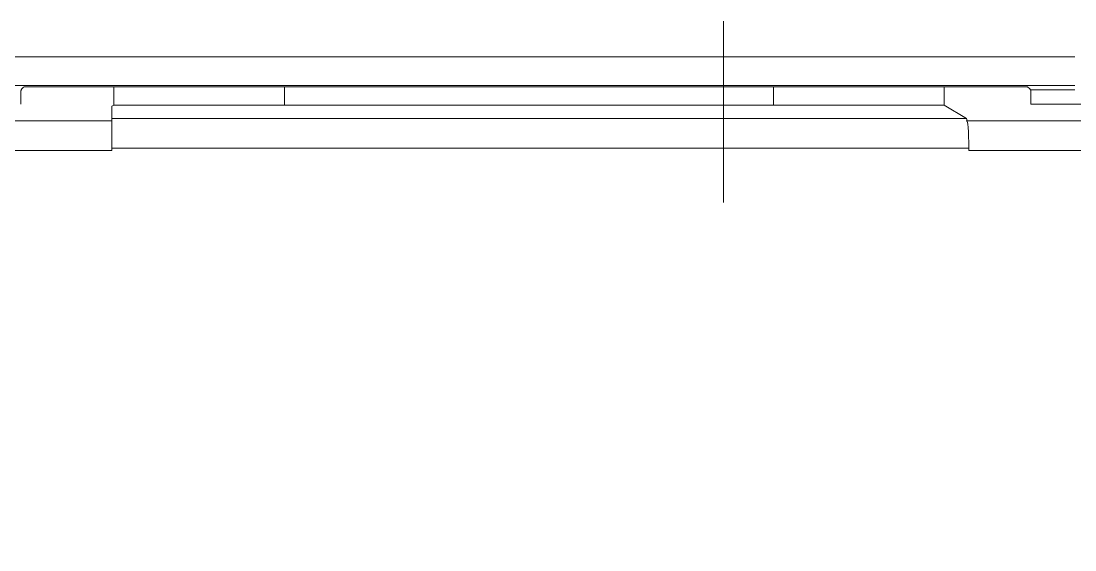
# Model space of a CAD drawing. Header units: inches. Extents: x 3778 to 56227, y -16914 to 35091.
# Drawn here: x 47542.46 to 47578.7, y -10729.28 to -10711.08 of the extents above; entities that cross this region are included whole.
import ezdxf

# ---------------------------------------------------------------- set-up
doc = ezdxf.new("R2010")
doc.units = ezdxf.units.IN
doc.header["$LTSCALE"] = 100
doc.header["$MEASUREMENT"] = 0
doc.layers.add('2-con', color=2, linetype='Continuous')
doc.layers.add('mark-B', color=2, linetype='Continuous', lineweight=20)

# ---------------------------------------------------------------- blocks, each defined once
blk = doc.blocks.new('무풍1way 일반')
at = {"layer": 'mark-B'}
for p, q in [((-437.569, -332.681), (-437.569, -337.426)), ((-437.569, -337.565), (-437.569, -332.932)), ((-437.569, -333.079), (-437.569, -335.12)), ((-437.569, -333.781), (-437.569, -333.102)), ((-437.569, -333.436), (-437.569, -338.928)), ((-437.569, -334.618), (-437.569, -333.565)), ((-437.569, -335.684), (-437.569, -333.781)), ((-437.569, -333.794), (-437.569, -334.367)), ((-437.569, -333.927), (-437.569, -337.936)), ((-446.004, -334.556), (-416.538, -334.556)), ((-437.569, -338.104), (-437.569, -334.598)), ((-416.538, -334.556), (-416.538, -335.575)), ((-437.569, -335.12), (-437.569, -335.732)), ((-445.16, -336.031), (-445.921, -335.575)), ((-416.538, -335.575), (-445.921, -335.575)), ((-416.538, -335.994), (-416.538, -335.575)), ((-445.16, -336.031), (-445.16, -336.668)), ((-445.16, -336.031), (-439.284, -336.031)), ((-439.284, -336.031), (-439.284, -336.668)), ((-439.284, -336.031), (-422.476, -336.031)), ((-422.476, -336.668), (-422.476, -336.031)), ((-422.476, -336.031), (-416.6, -336.031)), ((-416.6, -336.031), (-416.538, -335.994)), ((-416.6, -336.031), (-416.6, -336.668)), ((-437.569, -337.426), (-437.569, -338.285)), ((-437.569, -338.034), (-437.569, -337.565))]:
    blk.add_line(p, q, dxfattribs=at)
blk.add_ellipse((-445.916, -334.572), major_axis=(0, -1.004), ratio=0.087489, start_param=4.695761, end_param=6.230825, dxfattribs=at)
for points, knots in [([(-490.797, -320.719), (-490.067, -321.424), (-489.317, -322.106), (-488.352, -322.93), (-488.158, -323.093), (-487.864, -323.336), (-487.766, -323.416), (-487.569, -323.576), (-487.076, -323.974), (-486.577, -324.361), (-485.368, -325.27), (-484.546, -325.849), (-482.872, -326.952), (-481.167, -328.001), (-479.402, -328.945), (-477.606, -329.834), (-476.693, -330.252), (-475.299, -330.838), (-474.831, -331.027), (-474.123, -331.299), (-473.886, -331.388), (-473.529, -331.519), (-473.409, -331.562), (-473.17, -331.648), (-472.095, -332.028), (-471.012, -332.369), (-468.108, -333.186), (-466.151, -333.607), (-463.184, -334.059), (-462.19, -334.18), (-460.69, -334.315), (-460.189, -334.352), (-459.184, -334.412), (-458.68, -334.434), (-457.922, -334.455), (-457.669, -334.46), (-457.163, -334.467), (-456.909, -334.468), (-456.149, -334.472), (-455.641, -334.471), (-454.88, -334.468), (-454.627, -334.468), (-454.12, -334.466), (-453.866, -334.466), (-453.105, -334.465), (-452.598, -334.466), (-451.837, -334.467), (-451.584, -334.468), (-451.076, -334.468), (-450.315, -334.469), (-449.555, -334.469), (-448.033, -334.469), (-447.019, -334.468), (-446.004, -334.468)], [0, 0, 0, 0, 0.0625, 0.0625, 0.078125, 0.078125, 0.085938, 0.085938, 0.09375, 0.125, 0.125, 0.1875, 0.1875, 0.25, 0.3125, 0.3125, 0.375, 0.375, 0.40625, 0.40625, 0.421875, 0.421875, 0.429687, 0.429687, 0.4375, 0.5, 0.5, 0.625, 0.625, 0.6875, 0.6875, 0.71875, 0.71875, 0.75, 0.75, 0.765625, 0.765625, 0.78125, 0.78125, 0.8125, 0.8125, 0.828125, 0.828125, 0.84375, 0.84375, 0.875, 0.875, 0.890625, 0.890625, 0.90625, 0.9375, 0.9375, 1, 1, 1, 1]), ([(-445.913, -335.488), (-446.946, -335.488), (-447.978, -335.489), (-449.527, -335.489), (-450.302, -335.489), (-451.076, -335.488), (-451.592, -335.488), (-451.85, -335.487), (-452.625, -335.486), (-453.141, -335.486), (-453.916, -335.486), (-454.174, -335.487), (-454.69, -335.488), (-454.948, -335.489), (-455.723, -335.491), (-456.239, -335.492), (-457.013, -335.488), (-457.271, -335.486), (-457.658, -335.48), (-457.787, -335.478), (-458.044, -335.472), (-458.173, -335.469), (-458.815, -335.449), (-459.328, -335.426), (-460.35, -335.363), (-460.86, -335.324), (-462.386, -335.184), (-463.398, -335.06), (-466.417, -334.595), (-468.409, -334.163), (-471.364, -333.328), (-472.343, -333.018), (-473.439, -332.634), (-473.56, -332.591), (-473.803, -332.504), (-473.925, -332.46), (-474.288, -332.326), (-475.011, -332.053), (-475.726, -331.765), (-477.143, -331.167), (-478.072, -330.741), (-479.899, -329.834), (-481.696, -328.873), (-483.43, -327.803), (-485.134, -326.68), (-485.97, -326.091), (-487.201, -325.165), (-487.607, -324.85), (-488.11, -324.447), (-488.211, -324.366), (-488.411, -324.203), (-488.511, -324.121), (-488.809, -323.874), (-489.007, -323.708), (-489.989, -322.869), (-490.753, -322.175), (-491.496, -321.457)], [0, 0, 0, 0, 0.0625, 0.0625, 0.09375, 0.109375, 0.109375, 0.125, 0.125, 0.15625, 0.15625, 0.171875, 0.171875, 0.1875, 0.1875, 0.21875, 0.21875, 0.234375, 0.234375, 0.242187, 0.242187, 0.25, 0.25, 0.28125, 0.28125, 0.3125, 0.3125, 0.375, 0.375, 0.5, 0.5, 0.5625, 0.5625, 0.570313, 0.570313, 0.578125, 0.578125, 0.59375, 0.625, 0.625, 0.6875, 0.6875, 0.75, 0.8125, 0.8125, 0.875, 0.875, 0.90625, 0.90625, 0.914062, 0.914062, 0.921875, 0.921875, 0.9375, 0.9375, 1, 1, 1, 1]), ([(-416.538, -334.467), (-405.851, -334.467), (-395.164, -334.467), (-373.79, -334.467), (-363.103, -334.467), (-331.042, -334.468), (-309.668, -334.468), (-245.545, -334.468), (-202.797, -334.467), (-160.049, -334.467)], [0, 0, 0, 0, 0.125, 0.125, 0.25, 0.25, 0.5, 0.5, 1, 1, 1, 1]), ([(-160.049, -335.487), (-202.797, -335.488), (-245.545, -335.488), (-309.668, -335.488), (-331.042, -335.488), (-363.103, -335.488), (-373.79, -335.488), (-395.164, -335.487), (-405.851, -335.487), (-416.538, -335.488)], [0, 0, 0, 0, 0.5, 0.5, 0.75, 0.75, 0.875, 0.875, 1, 1, 1, 1]), ([(-456.822, -336.061), (-456.487, -336.061), (-456.152, -336.061), (-454.479, -336.061), (-453.14, -336.061), (-451.085, -336.061), (-450.37, -336.061), (-449.654, -336.061)], [0, 0, 0, 0, 0.140095, 0.140095, 0.700473, 0.700473, 1, 1, 1, 1]), ([(-456.822, -336.061), (-456.487, -336.061), (-456.152, -336.061), (-454.479, -336.061), (-453.14, -336.061), (-451.085, -336.061), (-450.37, -336.061), (-449.654, -336.061)], [0, 0, 0, 0, 0.140095, 0.140095, 0.700473, 0.700473, 1, 1, 1, 1]), ([(-449.654, -336.061), (-449.319, -336.061), (-448.985, -336.061), (-448.48, -336.061), (-448.31, -336.061), (-448.14, -336.061)], [0, 0, 0, 0, 0.66304, 0.66304, 1, 1, 1, 1]), ([(-449.654, -336.061), (-449.319, -336.061), (-448.985, -336.061), (-448.48, -336.061), (-448.31, -336.061), (-448.14, -336.061)], [0, 0, 0, 0, 0.66304, 0.66304, 1, 1, 1, 1]), ([(-448.14, -336.061), (-448.14, -336.094), (-448.14, -336.126), (-448.14, -336.174), (-448.139, -336.19), (-448.139, -336.221), (-448.139, -336.236), (-448.139, -336.281), (-448.139, -336.31), (-448.138, -336.351), (-448.138, -336.364), (-448.138, -336.389), (-448.137, -336.401), (-448.137, -336.436), (-448.136, -336.457), (-448.136, -336.485), (-448.135, -336.493), (-448.135, -336.509), (-448.134, -336.523), (-448.134, -336.534), (-448.133, -336.544), (-448.133, -336.549), (-448.132, -336.559), (-448.132, -336.563), (-448.131, -336.563)], [0, 0, 0, 0, 0.125, 0.125, 0.1875, 0.1875, 0.25, 0.25, 0.375, 0.375, 0.4375, 0.4375, 0.5, 0.5, 0.625, 0.625, 0.6875, 0.6875, 0.75, 0.8125, 0.8125, 0.875, 0.875, 1, 1, 1, 1]), ([(-448.14, -336.061), (-448.14, -336.094), (-448.14, -336.126), (-448.14, -336.174), (-448.139, -336.19), (-448.139, -336.221), (-448.139, -336.236), (-448.139, -336.281), (-448.139, -336.31), (-448.138, -336.351), (-448.138, -336.364), (-448.138, -336.389), (-448.137, -336.401), (-448.137, -336.436), (-448.136, -336.457), (-448.136, -336.485), (-448.135, -336.493), (-448.135, -336.509), (-448.134, -336.523), (-448.134, -336.534), (-448.133, -336.544), (-448.133, -336.549), (-448.132, -336.559), (-448.132, -336.563), (-448.131, -336.563)], [0, 0, 0, 0, 0.125, 0.125, 0.1875, 0.1875, 0.25, 0.25, 0.375, 0.375, 0.4375, 0.4375, 0.5, 0.5, 0.625, 0.625, 0.6875, 0.6875, 0.75, 0.8125, 0.8125, 0.875, 0.875, 1, 1, 1, 1]), ([(-413.413, -336.563), (-413.412, -336.563), (-413.411, -336.559), (-413.411, -336.549), (-413.41, -336.545), (-413.41, -336.535), (-413.41, -336.529), (-413.409, -336.51), (-413.408, -336.494), (-413.408, -336.467), (-413.407, -336.457), (-413.407, -336.436), (-413.407, -336.425), (-413.406, -336.39), (-413.406, -336.365), (-413.405, -336.324), (-413.405, -336.31), (-413.405, -336.281), (-413.405, -336.252), (-413.405, -336.222), (-413.405, -336.19), (-413.404, -336.175), (-413.404, -336.126), (-413.404, -336.094), (-413.404, -336.061)], [0, 0, 0, 0, 0.125, 0.125, 0.1875, 0.1875, 0.25, 0.25, 0.375, 0.375, 0.4375, 0.4375, 0.5, 0.5, 0.625, 0.625, 0.6875, 0.6875, 0.75, 0.8125, 0.8125, 0.875, 0.875, 1, 1, 1, 1]), ([(-413.413, -336.563), (-413.412, -336.563), (-413.411, -336.559), (-413.411, -336.549), (-413.41, -336.545), (-413.41, -336.535), (-413.41, -336.529), (-413.409, -336.51), (-413.408, -336.494), (-413.408, -336.467), (-413.407, -336.457), (-413.407, -336.436), (-413.407, -336.425), (-413.406, -336.39), (-413.406, -336.365), (-413.405, -336.324), (-413.405, -336.31), (-413.405, -336.281), (-413.405, -336.252), (-413.405, -336.222), (-413.405, -336.19), (-413.404, -336.175), (-413.404, -336.126), (-413.404, -336.094), (-413.404, -336.061)], [0, 0, 0, 0, 0.125, 0.125, 0.1875, 0.1875, 0.25, 0.25, 0.375, 0.375, 0.4375, 0.4375, 0.5, 0.5, 0.625, 0.625, 0.6875, 0.6875, 0.75, 0.8125, 0.8125, 0.875, 0.875, 1, 1, 1, 1]), ([(-448.131, -336.563), (-448.113, -336.581), (-448.095, -336.598), (-448.06, -336.633), (-448.042, -336.65), (-448.024, -336.668)], [0, 0, 0, 0, 0.500753, 0.500753, 1, 1, 1, 1]), ([(-448.131, -336.563), (-448.113, -336.581), (-448.095, -336.598), (-448.06, -336.633), (-448.042, -336.65), (-448.024, -336.668)], [0, 0, 0, 0, 0.500753, 0.500753, 1, 1, 1, 1]), ([(-448.024, -336.668), (-442.273, -336.668), (-436.521, -336.668), (-425.018, -336.668), (-419.267, -336.668), (-413.516, -336.668)], [0, 0, 0, 0, 0.5, 0.5, 1, 1, 1, 1]), ([(-448.024, -336.668), (-442.273, -336.668), (-436.521, -336.668), (-425.018, -336.668), (-419.267, -336.668), (-413.516, -336.668)], [0, 0, 0, 0, 0.5, 0.5, 1, 1, 1, 1]), ([(-413.413, -336.563), (-413.43, -336.581), (-413.447, -336.598), (-413.481, -336.633), (-413.498, -336.65), (-413.516, -336.668)], [0, 0, 0, 0, 0.500753, 0.500753, 1, 1, 1, 1]), ([(-413.413, -336.563), (-413.43, -336.581), (-413.447, -336.598), (-413.481, -336.633), (-413.498, -336.65), (-413.516, -336.668)], [0, 0, 0, 0, 0.500753, 0.500753, 1, 1, 1, 1]), ([(0, -337.697), (-37.515, -337.697), (-112.545, -337.697), (-206.333, -337.697), (-281.363, -337.697), (-337.635, -337.697), (-384.529, -337.697), (-417.354, -337.697), (-435.937, -337.697), (-445.14, -337.697), (-449.654, -337.697)], [0, 0, 0, 0, 0.250292, 0.500585, 0.625731, 0.750877, 0.876023, 0.938597, 0.969883, 1, 1, 1, 1]), ([(0, -337.697), (-37.515, -337.697), (-112.545, -337.697), (-206.333, -337.697), (-281.363, -337.697), (-337.635, -337.697), (-384.529, -337.697), (-417.354, -337.697), (-435.937, -337.697), (-445.14, -337.697), (-449.654, -337.697)], [0, 0, 0, 0, 0.250292, 0.500585, 0.625731, 0.750877, 0.876023, 0.938597, 0.969883, 1, 1, 1, 1])]:
    blk.add_open_spline(points, degree=3, knots=knots, dxfattribs=at)
for points in [[(-446.004, -334.468), (-446.004, -334.497), (-446.004, -334.526), (-446.004, -334.556)], [(-416.538, -334.556), (-416.538, -334.526), (-416.538, -334.497), (-416.538, -334.467)], [(-448.131, -336.563), (-448.639, -336.563), (-449.146, -336.563), (-449.654, -336.563)], [(-448.131, -336.563), (-448.639, -336.563), (-449.146, -336.563), (-449.654, -336.563)], [(-449.654, -336.712), (-299.769, -336.712), (-149.885, -336.712), (0, -336.712)], [(-449.654, -336.712), (-299.769, -336.712), (-149.885, -336.712), (0, -336.712)]]:
    blk.add_open_spline(points, degree=3, dxfattribs=at)
blk = doc.blocks.new('dpdjzjs')
at = {"layer": 'mark-B', "rotation": 180}
blk.add_blockref('무풍1way 일반', (183099.915, 90780.439), dxfattribs=at)

msp = doc.modelspace()

# ---------------------------------------------------------------- block references
at = {"layer": '2-con'}
msp.add_blockref('dpdjzjs', (-135970.865, -101830.442), dxfattribs=at)

doc.saveas('drawing.dxf')
